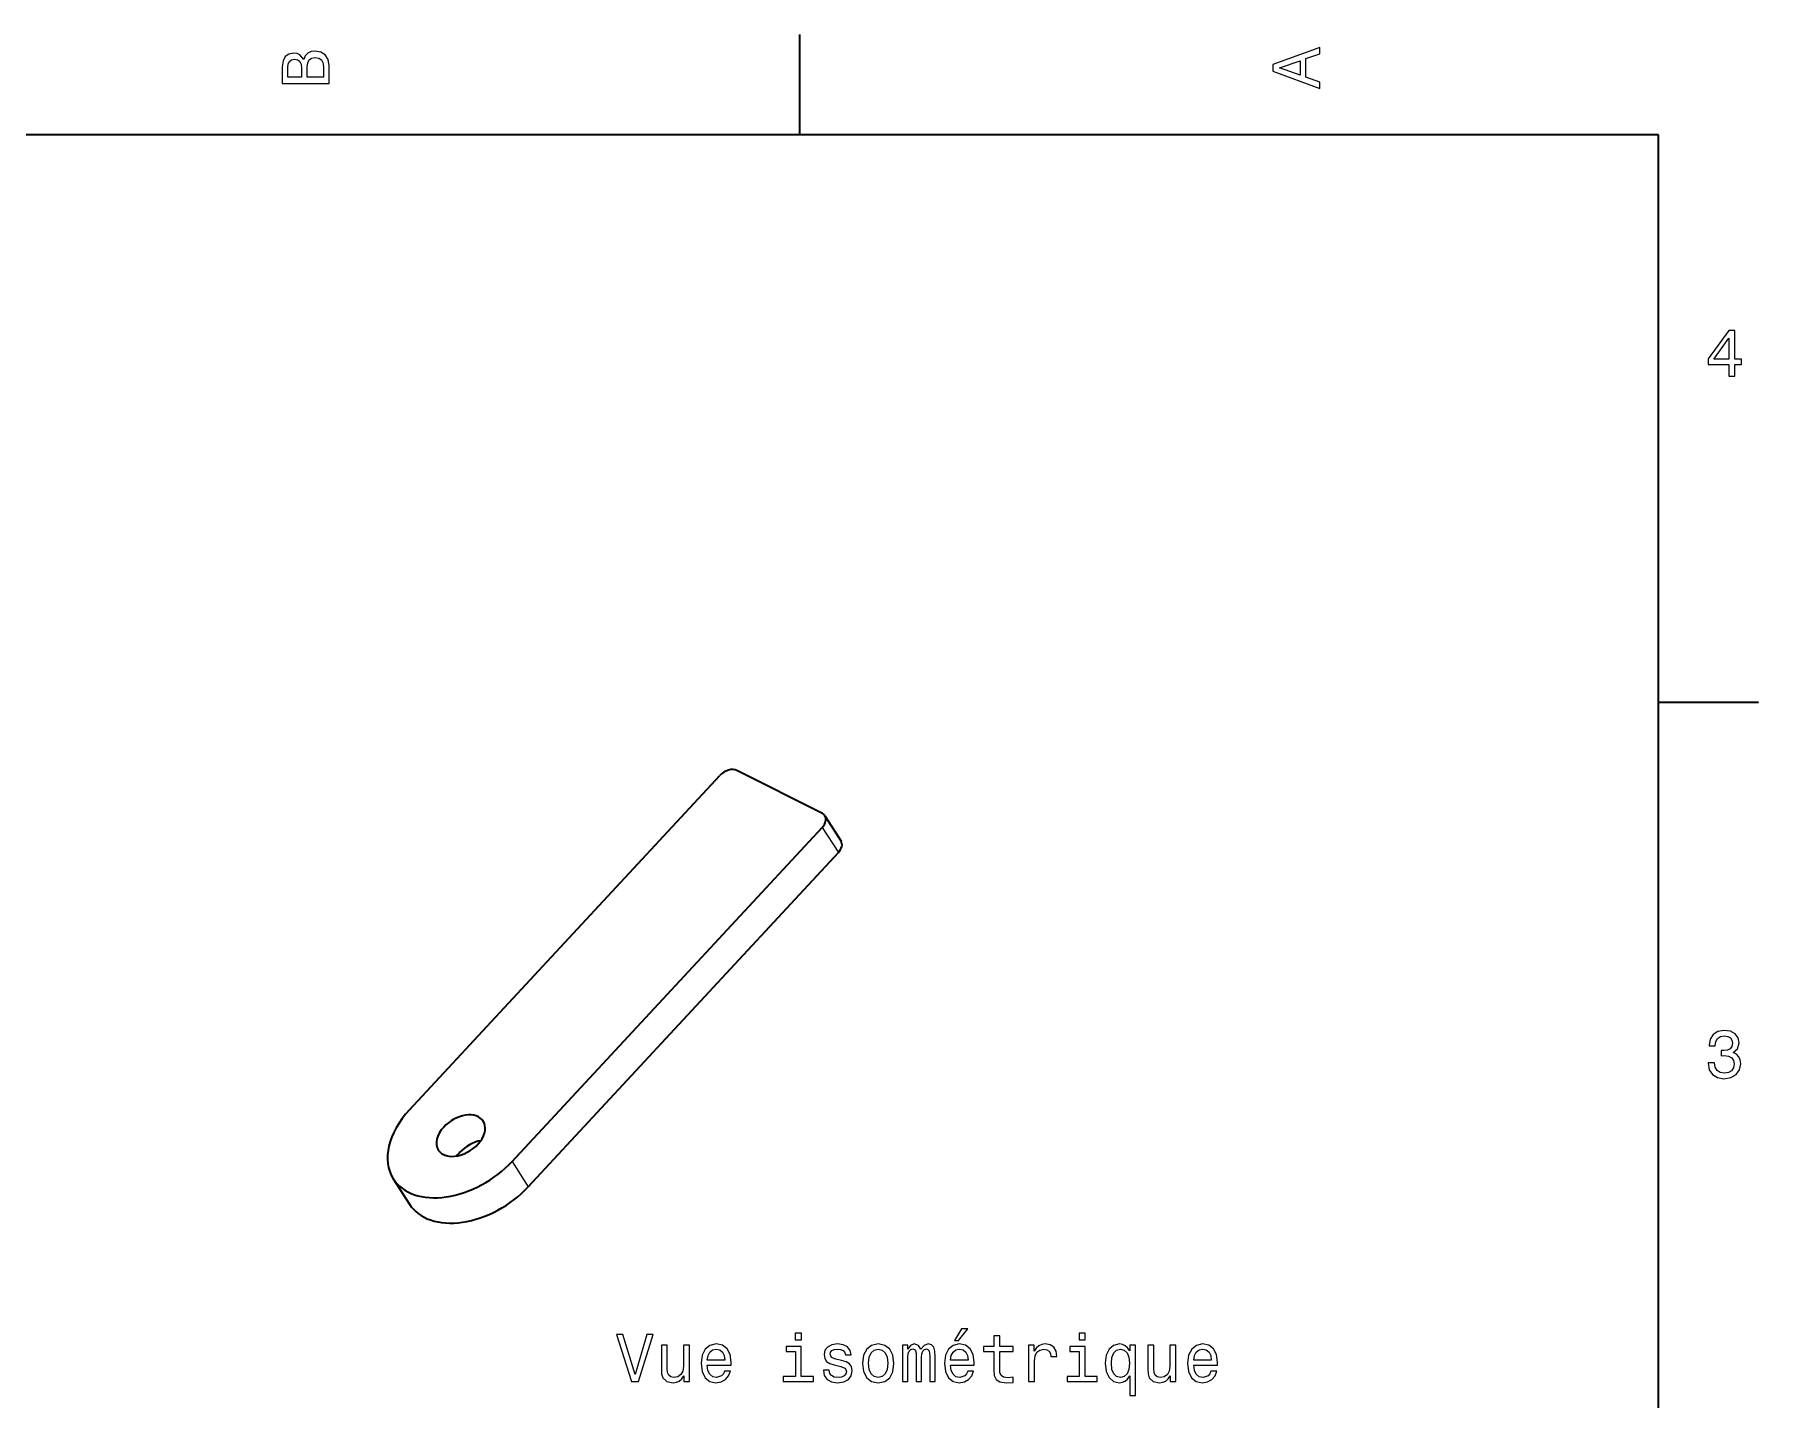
# Model space of a CAD drawing. Extents: x 0 to 297, y 0 to 210.
# Drawn here: x 165.4 to 294.5, y 105.3 to 207.5 of the extents above; entities that cross this region are included whole.
import ezdxf

# ---------------------------------------------------------------- set-up
doc = ezdxf.new("R2010")
doc.units = 0

msp = doc.modelspace()

# ---------------------------------------------------------------- linework, layer by layer
at = {"color": 7, "lineweight": 35, "ltscale": 0.1875}
for p, q in [((222.699997, 200), (222.699997, 207.5)), ((287, 157.5), (294.5, 157.5))]:
    msp.add_line(p, q, dxfattribs=at)
at = {"color": 7, "lineweight": 35}
for p, q in [((287, 200), (10, 200)), ((287, 10), (287, 200)), ((193.463623, 126.997002), (216.69458, 152.018051)), ((201.141724, 123.119186), (224.372803, 148.140228)), ((202.350586, 121.224655), (225.581543, 146.245697))]:
    msp.add_line(p, q, dxfattribs=at)
at = {"color": 7, "lineweight": 35, "ltscale": 0.179207}
msp.add_line((224.387329, 149.168213), (217.98877, 152.399719), dxfattribs=at)
at = {"color": 7, "lineweight": 35, "ltscale": 0.056184}
for p, q in [((224.575928, 149.001297), (225.78479, 147.106766)), ((192.244629, 121.830627), (193.453491, 119.936104))]:
    msp.add_line(p, q, dxfattribs=at)
at = {"color": 7, "lineweight": 13, "ltscale": 0.056182}
msp.add_line((224.372803, 148.140228), (225.581543, 146.245697), dxfattribs=at)
at = {"color": 7, "lineweight": 13, "ltscale": 0.056184}
msp.add_line((201.141724, 123.119186), (202.350586, 121.224655), dxfattribs=at)
at = {"color": 7, "lineweight": 13}
for points in [[(185.542007, 205.630417), (185.249496, 205.983429), (185.052811, 206.074219), (184.81073, 206.104477), (184.432495, 206.03891), (184.160156, 205.842224), (183.993729, 205.524506), (183.933212, 205.080704), (183.933212, 203.835022), (187.433212, 203.835022), (187.433212, 205.151306), (187.36261, 205.620331), (187.155838, 205.968307), (186.828018, 206.185165), (186.384216, 206.260818), (186.08667, 206.215424), (185.839554, 206.094391), (185.65799, 205.897705)], [(185.385666, 204.984879), (185.385666, 204.298996), (184.351807, 204.298996), (184.351807, 205.025223), (184.382065, 205.297562), (184.472839, 205.489197), (184.629181, 205.605194), (184.86116, 205.645538), (185.093155, 205.600143), (185.254532, 205.479111), (185.355408, 205.272339)], [(187.014618, 205.095825), (187.014618, 204.298996), (185.809296, 204.298996), (185.809296, 205.050446), (185.844589, 205.368164), (185.9505, 205.595108), (186.132065, 205.731277), (186.394302, 205.776657), (186.671692, 205.731277), (186.863327, 205.605194), (186.979324, 205.393372)], [(261.633209, 203.466858), (261.633209, 203.930847), (260.604401, 204.298996), (260.604401, 205.695969), (261.633209, 206.064133), (261.633209, 206.538193), (258.128174, 205.257217), (258.128174, 204.742798)], [(260.17572, 204.460388), (258.632477, 205), (260.17572, 205.539627)], [(292.277374, 181.916794), (292.731262, 181.916794), (292.731262, 182.784225), (293.23056, 182.784225), (293.23056, 183.187683), (292.731262, 183.187683), (292.731262, 185.341141), (292.272339, 185.341141), (290.739197, 183.228027), (290.739197, 182.784225), (292.277374, 182.784225)], [(291.162842, 183.187683), (292.277374, 184.756134), (292.277374, 183.187683)], [(290.729126, 130.51622), (290.729126, 130.480911), (290.809814, 129.996765), (291.046844, 129.633652), (291.420044, 129.401657), (291.914276, 129.315933), (292.438782, 129.401657), (292.832153, 129.623566), (293.08429, 129.976593), (293.175079, 130.430481), (293.134735, 130.728027), (293.023773, 130.970108), (292.842224, 131.156708), (292.600159, 131.292877), (292.927948, 131.565216), (293.043945, 131.998932), (292.968292, 132.392303), (292.751434, 132.68985), (292.398407, 132.87645), (291.914276, 132.942017), (291.460388, 132.861313), (291.112396, 132.63942), (290.885468, 132.286392), (290.809814, 131.817368), (290.809814, 131.782074), (291.258636, 131.782074), (291.299011, 132.104828), (291.430115, 132.336823), (291.641937, 132.478027), (291.939484, 132.528473), (292.201721, 132.488113), (292.393372, 132.382217), (292.509369, 132.210739), (292.554749, 131.97876), (292.509369, 131.731628), (292.388336, 131.565216), (292.176514, 131.46434), (291.889069, 131.434082), (291.692383, 131.439133), (291.692383, 131.04071), (291.939484, 131.050797), (292.257202, 131.005417), (292.494232, 130.884369), (292.635468, 130.687683), (292.685883, 130.430481), (292.630402, 130.13797), (292.484161, 129.921112), (292.252167, 129.784943), (291.944519, 129.739563), (291.626801, 129.789993), (291.394806, 129.941284), (291.248566, 130.183365), (291.193085, 130.51622)], [(211.229645, 110.159767), (210.352112, 107.179222), (209.449387, 110.159767), (208.970276, 110.159767), (210.09996, 106.654724), (210.604279, 106.654724), (211.70874, 110.159767)], [(222.82402, 110.275764), (222.354996, 110.275764), (222.354996, 109.771439), (222.82402, 109.771439)], [(234.292328, 109.731094), (234.589874, 109.731094), (235.290878, 110.58844), (234.796646, 110.58844)], [(237.227478, 108.893921), (237.227478, 107.537292), (237.257736, 107.098526), (237.398956, 106.795937), (237.681366, 106.619423), (238.160477, 106.558907), (238.684967, 106.584122), (238.684967, 106.967407), (238.301682, 106.937141), (237.953705, 106.977493), (237.767105, 107.103569), (237.686417, 107.315384), (237.67128, 107.612938), (237.67128, 108.893921), (238.684967, 108.893921), (238.684967, 109.272156), (237.67128, 109.272156), (237.67128, 110.06395), (237.227478, 110.06395), (237.227478, 109.272156), (236.460907, 109.272156), (236.460907, 108.893921)], [(244.076172, 110.275764), (243.607162, 110.275764), (243.607162, 109.771439), (244.076172, 109.771439)], [(214.432083, 109.362938), (213.988281, 109.362938), (213.988281, 107.799538), (213.937851, 107.436424), (213.791595, 107.174179), (213.564651, 107.012794), (213.267105, 106.962364), (213.030075, 107.002708), (212.878769, 107.123741), (212.793045, 107.330513), (212.772873, 107.623024), (212.772873, 109.362938), (212.329071, 109.362938), (212.329071, 107.58268), (212.344193, 107.224609), (212.440018, 106.927055), (212.732529, 106.654724), (213.201538, 106.558907), (213.453705, 106.594208), (213.670563, 106.684982), (213.857162, 106.841324), (214.008453, 107.068268), (214.008453, 106.654724), (214.432083, 106.654724)], [(215.768539, 107.880226), (217.543762, 107.880226), (217.548798, 108.086998), (217.468109, 108.666969), (217.246216, 109.100693), (216.893188, 109.362938), (216.424164, 109.458755), (215.965225, 109.357895), (215.612198, 109.07547), (215.385254, 108.616539), (215.304565, 108.011353), (215.380219, 107.391037), (215.607162, 106.937141), (215.955139, 106.654724), (216.409027, 106.558907), (216.802399, 106.624466), (217.125168, 106.795937), (217.362198, 107.068268), (217.498367, 107.431381), (217.059616, 107.431381), (216.968826, 107.229652), (216.837708, 107.078354), (216.464508, 106.957321), (216.177048, 107.012794), (215.96019, 107.189308), (215.81897, 107.476768), (215.768539, 107.865097)], [(215.768539, 108.253426), (215.82402, 108.60141), (215.96019, 108.858612), (216.166962, 109.014954), (216.439301, 109.070427), (216.706589, 109.014954), (216.913361, 108.858612), (217.039444, 108.60141), (217.084824, 108.253426)], [(222.808884, 107.027924), (222.808884, 109.272156), (221.669128, 109.272156), (221.669128, 108.893921), (222.365082, 108.893921), (222.365082, 107.027924), (221.457306, 107.027924), (221.457306, 106.654724), (223.726761, 106.654724), (223.726761, 107.027924)], [(225.814651, 108.233253), (225.385986, 108.334122), (225.068253, 108.450111), (224.962341, 108.687141), (224.992615, 108.853569), (225.098511, 108.974609), (225.269989, 109.050255), (225.517105, 109.080513), (225.754135, 109.050255), (225.940735, 108.95948), (226.061768, 108.823311), (226.112213, 108.641754), (226.545929, 108.641754), (226.545929, 108.65184), (226.470276, 108.979652), (226.263504, 109.236855), (225.940735, 109.398239), (225.517105, 109.458755), (225.088425, 109.398239), (224.775757, 109.231812), (224.579071, 108.984695), (224.518539, 108.672012), (224.563934, 108.369423), (224.705139, 108.157608), (224.937134, 108.00631), (225.275024, 107.900398), (225.769272, 107.779366), (226.071854, 107.653282), (226.152557, 107.552422), (226.182816, 107.401123), (226.137421, 107.214523), (226.016388, 107.073311), (225.819702, 106.982536), (225.557449, 106.952278), (225.280075, 106.982536), (225.078339, 107.08844), (224.942169, 107.259911), (224.886703, 107.496941), (224.458023, 107.496941), (224.528625, 107.093483), (224.735397, 106.80098), (225.063217, 106.624466), (225.517105, 106.558907), (225.991165, 106.624466), (226.339142, 106.80098), (226.550964, 107.083397), (226.626617, 107.451553), (226.571136, 107.769279), (226.414795, 107.986137), (226.157593, 108.12735)], [(227.393188, 108.00631), (227.473877, 107.391037), (227.705872, 106.937141), (228.07402, 106.654724), (228.568253, 106.558907), (229.057449, 106.654724), (229.425598, 106.932098), (229.657593, 107.385994), (229.743332, 108.00631), (229.657593, 108.621582), (229.425598, 109.080513), (229.057449, 109.357895), (228.568253, 109.458755), (228.07402, 109.357895), (227.705872, 109.07547), (227.473877, 108.621582)], [(227.847076, 108.011353), (227.892456, 108.46524), (228.033676, 108.793053), (228.26062, 108.994781), (228.568253, 109.065384), (228.87085, 108.994781), (229.097794, 108.798096), (229.239014, 108.46524), (229.289444, 108.011353), (229.239014, 107.552422), (229.097794, 107.219566), (228.87085, 107.017838), (228.568253, 106.952278), (228.26062, 107.017838), (228.033676, 107.219566), (227.892456, 107.552422)], [(230.38382, 106.654724), (230.792328, 106.654724), (230.792328, 108.46524), (230.817535, 108.737579), (230.893188, 108.934265), (231.009186, 109.050255), (231.160477, 109.09565), (231.281509, 109.055298), (231.362213, 108.954437), (231.402557, 108.782967), (231.417679, 108.556023), (231.417679, 106.654724), (231.800964, 106.654724), (231.800964, 108.46524), (231.826187, 108.732536), (231.901825, 108.929222), (232.022873, 109.050255), (232.174164, 109.09565), (232.295197, 109.055298), (232.3759, 108.954437), (232.426331, 108.556023), (232.426331, 106.654724), (232.834824, 106.654724), (232.834824, 108.525764), (232.809616, 108.914093), (232.728912, 109.211639), (232.567535, 109.393196), (232.305298, 109.458755), (231.99765, 109.357895), (231.76062, 109.065384), (231.57402, 109.352852), (231.261337, 109.458755), (230.973877, 109.357895), (230.777191, 109.07547), (230.777191, 109.362938), (230.38382, 109.362938)], [(233.98468, 107.880226), (235.759903, 107.880226), (235.764938, 108.086998), (235.68425, 108.666969), (235.462341, 109.100693), (235.109329, 109.362938), (234.640305, 109.458755), (234.181366, 109.357895), (233.828339, 109.07547), (233.601395, 108.616539), (233.520706, 108.011353), (233.596359, 107.391037), (233.823303, 106.937141), (234.17128, 106.654724), (234.625168, 106.558907), (235.018539, 106.624466), (235.341309, 106.795937), (235.578339, 107.068268), (235.714508, 107.431381), (235.275757, 107.431381), (235.184967, 107.229652), (235.053848, 107.078354), (234.680649, 106.957321), (234.393188, 107.012794), (234.176331, 107.189308), (234.03511, 107.476768), (233.98468, 107.865097)], [(233.98468, 108.253426), (234.040161, 108.60141), (234.176331, 108.858612), (234.383102, 109.014954), (234.655426, 109.070427), (234.922729, 109.014954), (235.129501, 108.858612), (235.255585, 108.60141), (235.300964, 108.253426)], [(239.834824, 106.654724), (240.278625, 106.654724), (240.278625, 108.202995), (240.32402, 108.576195), (240.46019, 108.843483), (240.682083, 109.004868), (240.979645, 109.060341), (241.201538, 109.02504), (241.367966, 108.924179), (241.468826, 108.752708), (241.504135, 108.520721), (241.952972, 108.520721), (241.892456, 108.929222), (241.726044, 109.221725), (241.448654, 109.398239), (241.070419, 109.458755), (240.813217, 109.418411), (240.591309, 109.317551), (240.394623, 109.14608), (240.238281, 108.914093), (240.238281, 109.362938), (239.834824, 109.362938)], [(244.06105, 107.027924), (244.06105, 109.272156), (242.92128, 109.272156), (242.92128, 108.893921), (243.617249, 108.893921), (243.617249, 107.027924), (242.709473, 107.027924), (242.709473, 106.654724), (244.978912, 106.654724), (244.978912, 107.027924)], [(247.404709, 108.944351), (247.248367, 109.171295), (247.071854, 109.33268), (246.865082, 109.423454), (246.628052, 109.458755), (246.199371, 109.357895), (245.866516, 109.07547), (245.649658, 108.621582), (245.57402, 108.011353), (245.649658, 107.39608), (245.866516, 106.942184), (246.199371, 106.654724), (246.628052, 106.558907), (246.865082, 106.589165), (247.066818, 106.674896), (247.243317, 106.831238), (247.404709, 107.068268), (247.404709, 105.605736), (247.848511, 105.605736), (247.848511, 109.362938), (247.404709, 109.362938)], [(246.027908, 108.011353), (246.073303, 108.460197), (246.214508, 108.78801), (246.426331, 108.989738), (246.703705, 109.060341), (246.996216, 108.989738), (247.218109, 108.793053), (247.349228, 108.46524), (247.399658, 108.011353), (247.349228, 107.552422), (247.218109, 107.224609), (246.996216, 107.022881), (246.703705, 106.957321), (246.426331, 107.022881), (246.214508, 107.224609), (246.073303, 107.557465)], [(250.864365, 109.362938), (250.420563, 109.362938), (250.420563, 107.799538), (250.370117, 107.436424), (250.223877, 107.174179), (249.996918, 107.012794), (249.699371, 106.962364), (249.462341, 107.002708), (249.31105, 107.123741), (249.225311, 107.330513), (249.205139, 107.623024), (249.205139, 109.362938), (248.761337, 109.362938), (248.761337, 107.58268), (248.776459, 107.224609), (248.872284, 106.927055), (249.164795, 106.654724), (249.63382, 106.558907), (249.885971, 106.594208), (250.102844, 106.684982), (250.289429, 106.841324), (250.440735, 107.068268), (250.440735, 106.654724), (250.864365, 106.654724)], [(252.200821, 107.880226), (253.976028, 107.880226), (253.981079, 108.086998), (253.900391, 108.666969), (253.678482, 109.100693), (253.325455, 109.362938), (252.856445, 109.458755), (252.397507, 109.357895), (252.044479, 109.07547), (251.817535, 108.616539), (251.736847, 108.011353), (251.812485, 107.391037), (252.039429, 106.937141), (252.387421, 106.654724), (252.841309, 106.558907), (253.23468, 106.624466), (253.557449, 106.795937), (253.794479, 107.068268), (253.930649, 107.431381), (253.491882, 107.431381), (253.401108, 107.229652), (253.269989, 107.078354), (252.89679, 106.957321), (252.609314, 107.012794), (252.392456, 107.189308), (252.251251, 107.476768), (252.200821, 107.865097)], [(252.200821, 108.253426), (252.256287, 108.60141), (252.392456, 108.858612), (252.599228, 109.014954), (252.871567, 109.070427), (253.138855, 109.014954), (253.345627, 108.858612), (253.47171, 108.60141), (253.51709, 108.253426)]]:
    msp.add_lwpolyline(points, close=True, dxfattribs=at)
at = {"color": 7, "lineweight": 35}
for centre, major_axis, start_param, end_param in [((217.334473, 151.694901), (-0.843018, -0.537895), 3.5158456059, 5.0866419327), ((223.73291, 148.463379), (-0.843018, -0.537895), 1.9450492791, 3.1416202737), ((223.73291, 148.463379), (-0.843018, -0.537895), 3.1416202737, 3.5158456059), ((224.941772, 146.568848), (-0.843018, -0.537895), 1.9450492791, 3.1416202737), ((197.302734, 125.05809), (-5.058105, -3.227371), 5.0866419327, 6.2832129273), ((197.302734, 125.05809), (-1.686035, -1.07579), 3.1415523339, 5.0866419327), ((197.302734, 125.05809), (-1.686035, -1.07579), 5.0866419327, 6.2831449875), ((197.302734, 125.05809), (-1.686035, -1.07579), 6.2831449875, 9.4247376411), ((198.511475, 123.163567), (-1.686035, -1.07579), 4.1538587581, 5.0866419327), ((197.302734, 125.05809), (-5.058105, -3.227371), 0.0000276201, 1.9450492791), ((198.511475, 123.163567), (-1.686035, -1.07579), 5.0866419327, 5.2709858659), ((198.511475, 123.163567), (-5.058105, -3.227371), 0.0000276201, 1.9450492791)]:
    msp.add_ellipse(centre, major_axis=major_axis, ratio=0.662445, start_param=start_param, end_param=end_param, dxfattribs=at)

doc.saveas('drawing.dxf')
